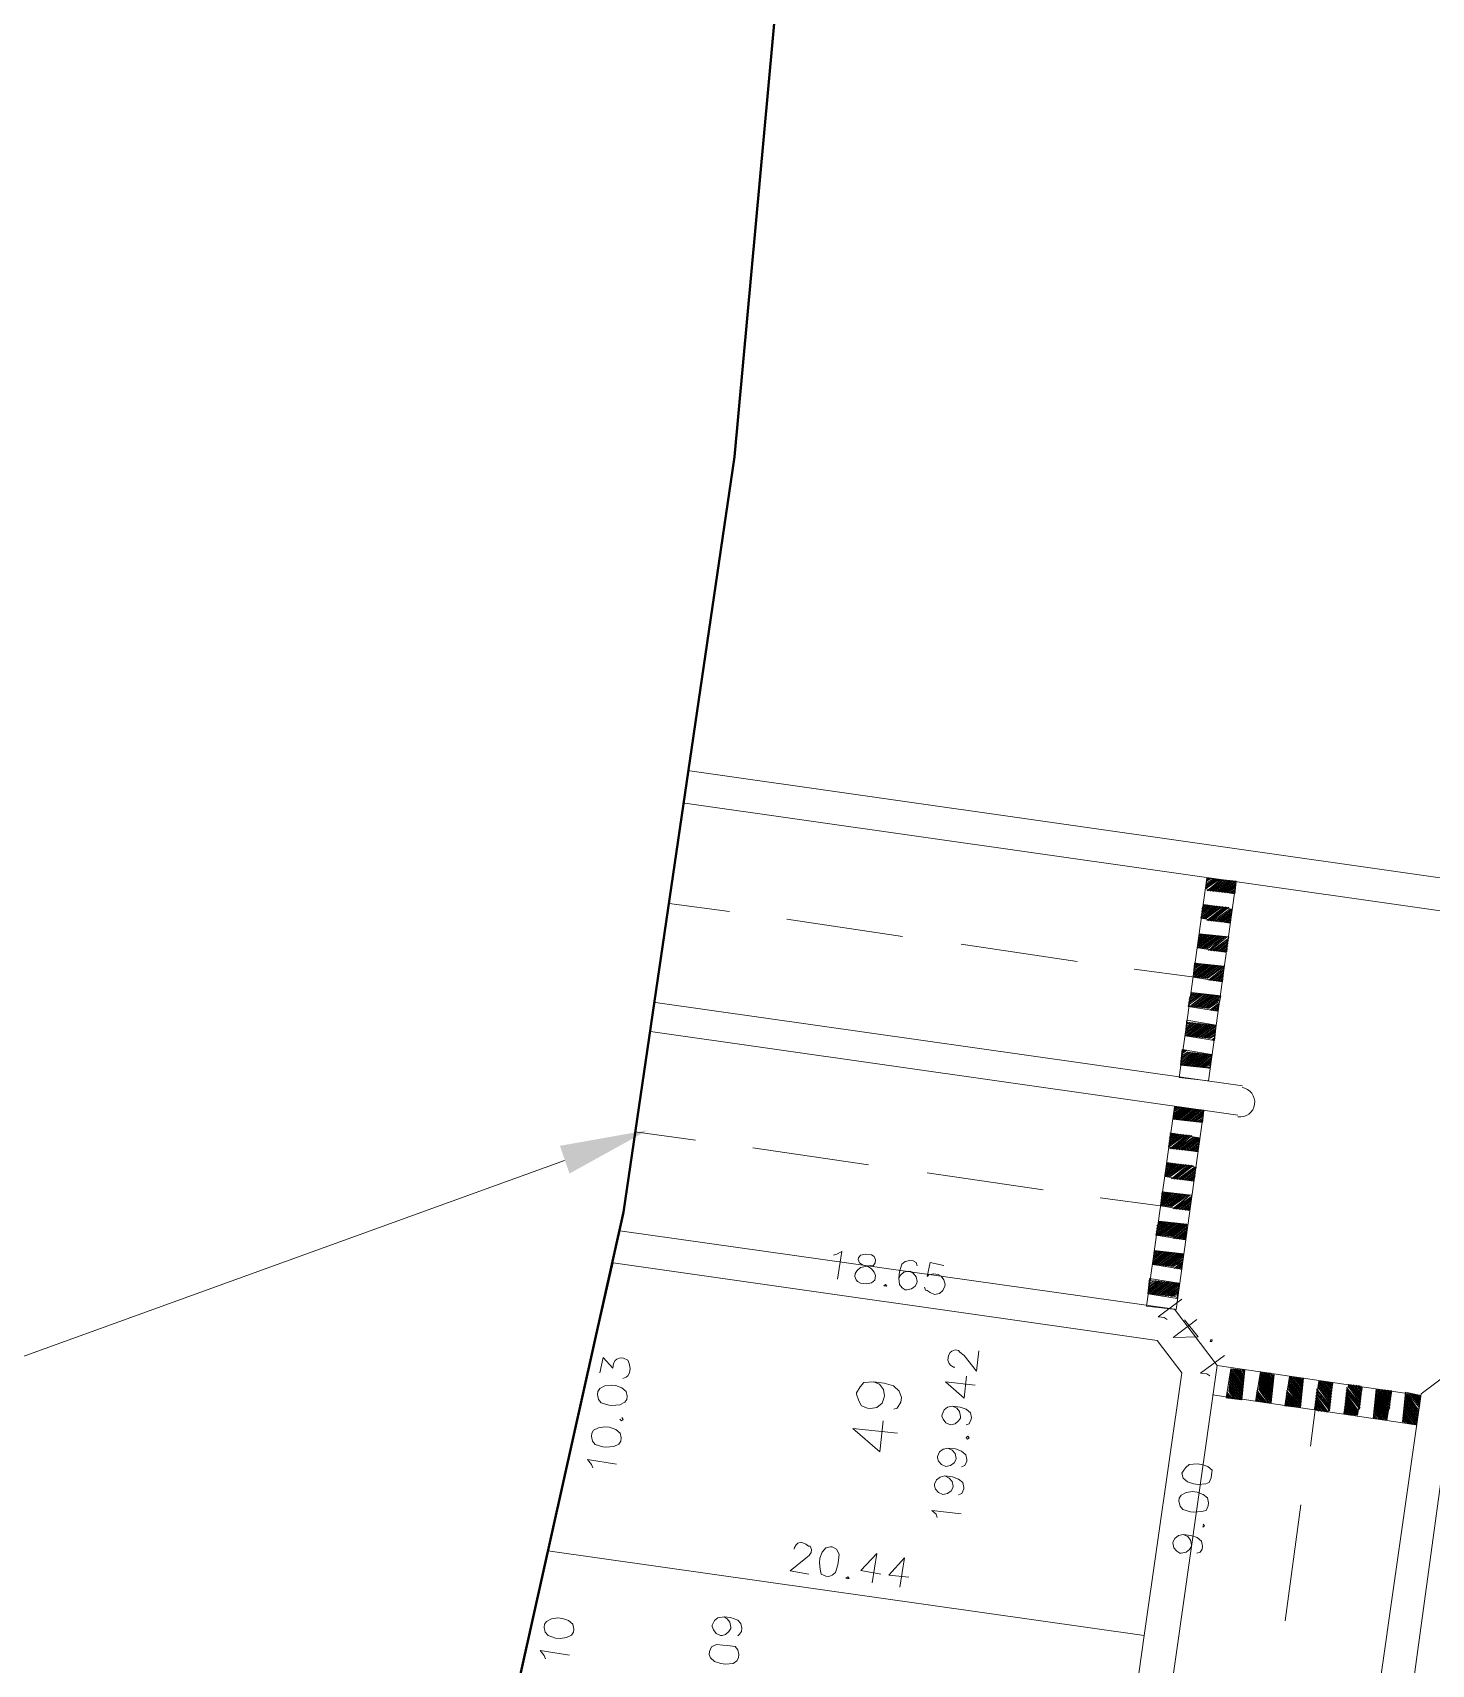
# Model space of a CAD drawing. Header units: metres. Extents: x -977055 to 805873, y -1033982 to 242021.
# Drawn here: x 2396.6 to 2444.3, y 956.9 to 1012.5 of the extents above; entities that cross this region are included whole.
import ezdxf

# ---------------------------------------------------------------- set-up
doc = ezdxf.new("R2010")
doc.units = ezdxf.units.M
for name, color, linetype in [('PDF_acera', 7, 'Continuous'), ('PDF_areas por lote', 7, 'Continuous'), ('PDF_COTAS', 7, 'Continuous'), ('PDF_linea de centro', 7, 'Continuous'), ('PDF_LOTES', 7, 'Continuous'), ('PDF_No. lotes', 7, 'Continuous'), ('PDF_PASO DE CEBRA', 7, 'Continuous'), ('PDF_Poligono Ceres', 7, 'Continuous'), ('PDF_texto', 7, 'Continuous')]:
    doc.layers.add(name, color=color, linetype=linetype)

# ---------------------------------------------------------------- blocks, each defined once
blk = doc.blocks.new('CALLE')
at = {"layer": 'PDF_acera', "lineweight": 9}
for points in [[(-252.9576, -89.201952), (-307.105344, -49.702464), (-306.046944, -17.865792), (-307.317024, -16.51104), (-314.76816, -16.257024), (-401.895648, -17.950464), (-475.348608, -28.280448), (-505.661184, -25.18992), (-527.252544, -16.595712), (-544.694976, -0.169344), (-560.697984, 15.706656), (-555.067296, 23.07312), (-538.30224, 6.435072), (-522.299232, -8.67888), (-503.417376, -16.172352), (-483.942816, -18.162144), (-475.517952, -19.008864), (-402.61536, -8.763552), (-314.725824, -7.070112), (-69.8544, -15.410304), (-68.457312, -14.097888), (-67.94928, 1.100736)], [(-63.038304, -15.24096), (-62.487936, 0.84672)], [(-61.683552, 0.804384), (-62.23392, -15.283296)], [(35.646912, -218.961792), (29.00016, -177.853536), (-1.608768, -95.552352), (-8.763552, -56.0952), (-56.814912, -55.206144), (-58.084992, -53.851392), (-56.222208, 0.592704)], [(-8.001504, -55.24848), (-56.433888, -54.359424), (-57.195936, -53.512704), (-55.333152, 0.550368)]]:
    blk.add_lwpolyline(points, dxfattribs=at)
blk.add_lwpolyline([(-128.108736, -20.32128), (-129.167136, -51.43824), (-127.897056, -52.792992), (-71.166816, -54.740448), (-69.812064, -53.470368), (-68.753664, -22.353408), (-70.023744, -20.998656), (-126.711648, -19.0512)], close=True, dxfattribs=at)
blk.add_arc((-62.678448, -15.262128), 0.402192, 178.0499567, 358.0499213, dxfattribs=at)
at = {"layer": 'PDF_areas por lote', "lineweight": 9}
for points in [[(-79.125984, -2.54016), (-79.210656, -2.582496), (-79.295328, -2.709504), (-79.337664, -2.878848), (-79.337664, -3.005856), (-79.295328, -3.217536), (-79.210656, -3.302208), (-79.125984, -3.344544), (-79.041312, -3.344544), (-78.914304, -3.302208), (-78.829632, -3.217536), (-78.829632, -3.005856), (-78.829632, -2.878848), (-78.829632, -2.709504), (-78.914304, -2.582496), (-79.041312, -2.54016)], [(-72.521568, -8.848224), (-72.563904, -8.89056), (-72.521568, -8.932896), (-72.479232, -8.89056)]]:
    blk.add_lwpolyline(points, close=True, dxfattribs=at)
for points in [[(-78.067584, -2.836512), (-78.10992, -2.921184), (-78.194592, -3.005856), (-78.3216, -3.048192), (-78.363936, -3.048192), (-78.448608, -3.005856), (-78.53328, -2.921184), (-78.575616, -2.836512), (-78.575616, -2.794176), (-78.53328, -2.667168), (-78.448608, -2.582496), (-78.363936, -2.54016), (-78.3216, -2.54016), (-78.194592, -2.582496), (-78.10992, -2.667168), (-78.067584, -2.836512), (-78.067584, -3.005856), (-78.10992, -3.217536), (-78.194592, -3.302208), (-78.3216, -3.344544), (-78.406272, -3.344544), (-78.490944, -3.302208), (-78.53328, -3.259872)], [(-74.765376, -8.297856), (-74.680704, -8.25552), (-74.596032, -8.128512), (-74.596032, -8.932896)], [(-73.622304, -8.382528), (-73.66464, -8.509536), (-73.749312, -8.594208), (-73.87632, -8.636544), (-73.918656, -8.636544), (-74.003328, -8.594208), (-74.088, -8.509536), (-74.130336, -8.382528), (-74.088, -8.25552), (-74.003328, -8.170848), (-73.918656, -8.128512), (-73.87632, -8.128512), (-73.749312, -8.170848), (-73.66464, -8.25552), (-73.622304, -8.382528), (-73.622304, -8.594208), (-73.66464, -8.763552), (-73.749312, -8.89056), (-73.87632, -8.932896), (-73.918656, -8.932896), (-74.045664, -8.89056), (-74.088, -8.805888)], [(-72.860256, -8.382528), (-72.902592, -8.509536), (-72.987264, -8.594208), (-73.114272, -8.636544), (-73.156608, -8.636544), (-73.24128, -8.594208), (-73.325952, -8.509536), (-73.368288, -8.382528), (-73.325952, -8.25552), (-73.24128, -8.170848), (-73.156608, -8.128512), (-73.114272, -8.128512), (-72.987264, -8.170848), (-72.902592, -8.25552), (-72.860256, -8.382528), (-72.860256, -8.594208), (-72.902592, -8.763552), (-72.987264, -8.89056), (-73.114272, -8.932896), (-73.156608, -8.932896), (-73.283616, -8.89056), (-73.325952, -8.805888)], [(-71.717184, -8.382528), (-71.75952, -8.509536), (-71.844192, -8.594208), (-71.9712, -8.636544), (-72.013536, -8.636544), (-72.098208, -8.594208), (-72.18288, -8.509536), (-72.225216, -8.382528), (-72.18288, -8.25552), (-72.098208, -8.170848), (-72.013536, -8.128512), (-71.9712, -8.128512), (-71.844192, -8.170848), (-71.75952, -8.25552), (-71.717184, -8.382528), (-71.717184, -8.594208), (-71.75952, -8.763552), (-71.844192, -8.89056), (-71.9712, -8.932896), (-72.013536, -8.932896), (-72.140544, -8.89056), (-72.18288, -8.805888)], [(-71.082144, -8.932896), (-71.082144, -8.128512), (-71.463168, -8.67888), (-70.870464, -8.67888)], [(-70.658784, -8.340192), (-70.658784, -8.297856), (-70.616448, -8.213184), (-70.574112, -8.170848), (-70.48944, -8.128512), (-70.362432, -8.128512), (-70.27776, -8.170848), (-70.235424, -8.213184), (-70.193088, -8.297856), (-70.193088, -8.382528), (-70.235424, -8.424864), (-70.320096, -8.551872), (-70.70112, -8.932896), (-70.150752, -8.932896)]]:
    blk.add_lwpolyline(points, dxfattribs=at)
at = {"layer": 'PDF_COTAS', "lineweight": 9}
for points in [[(-79.718688, 1.862784), (-79.634016, 1.90512), (-79.507008, 2.032128), (-79.549344, 1.227744)], [(-74.426688, 1.143072), (-74.342016, 1.185408), (-74.215008, 1.312416), (-74.257344, 0.508032)], [(-71.844192, 1.227744), (-71.420832, 1.185408), (-71.674848, 0.889056), (-71.54784, 0.889056), (-71.463168, 0.84672), (-71.420832, 0.804384), (-71.378496, 0.719712), (-71.378496, 0.63504), (-71.420832, 0.508032), (-71.505504, 0.465696), (-71.632512, 0.42336), (-71.75952, 0.42336), (-71.844192, 0.465696), (-71.886528, 0.508032), (-71.928864, 0.592704)], [(-73.0296, 0.550368), (-73.071936, 0.508032), (-73.0296, 0.465696), (-72.987264, 0.508032)], [(-67.991616, -4.741632), (-67.94928, -4.826304), (-67.864608, -4.953312), (-68.626656, -4.910976)], [(-68.033952, -7.027776), (-67.94928, -6.98544), (-67.906944, -6.900768), (-67.906944, -6.816096), (-67.94928, -6.689088), (-68.033952, -6.604416), (-68.245632, -6.56208), (-68.414976, -6.56208), (-68.58432, -6.604416), (-68.668992, -6.689088), (-68.711328, -6.77376), (-68.711328, -6.816096), (-68.668992, -6.943104), (-68.58432, -7.027776), (-68.499648, -7.070112), (-68.457312, -7.070112), (-68.330304, -7.027776), (-68.245632, -6.943104), (-68.203296, -6.858432), (-68.203296, -6.816096), (-68.245632, -6.689088), (-68.330304, -6.604416), (-68.414976, -6.56208)], [(-67.94928, -7.747488), (-67.906944, -7.366464), (-68.287968, -7.324128), (-68.245632, -7.366464), (-68.203296, -7.493472), (-68.203296, -7.62048), (-68.245632, -7.705152), (-68.330304, -7.789824), (-68.457312, -7.83216), (-68.499648, -7.83216), (-68.626656, -7.789824), (-68.711328, -7.705152), (-68.753664, -7.578144), (-68.711328, -7.451136), (-68.668992, -7.366464), (-68.668992, -7.324128), (-68.58432, -7.281792)], [(-68.753664, -13.928544), (-68.711328, -13.843872), (-68.711328, -13.674528), (-68.16096, -14.267232)], [(-68.668992, -14.732928), (-69.21936, -14.140224), (-69.134688, -14.8176), (-68.711328, -14.39424)], [(-74.51136, -14.986944), (-74.553696, -15.113952), (-74.638368, -15.198624), (-74.765376, -15.24096), (-74.807712, -15.24096), (-74.892384, -15.198624), (-74.977056, -15.113952), (-75.019392, -14.986944), (-75.019392, -14.944608), (-74.977056, -14.859936), (-74.892384, -14.775264), (-74.765376, -14.732928), (-74.72304, -14.732928), (-74.638368, -14.775264), (-74.553696, -14.859936), (-74.51136, -14.986944), (-74.51136, -15.198624), (-74.553696, -15.367968), (-74.638368, -15.494976), (-74.765376, -15.537312), (-74.850048, -15.537312), (-74.93472, -15.494976), (-74.977056, -15.410304)], [(-70.150752, -15.24096), (-70.108416, -15.156288), (-70.108416, -14.986944), (-69.558048, -15.579648)], [(-74.215008, -15.494976), (-74.257344, -15.494976), (-74.215008, -15.537312), (-74.172672, -15.494976)]]:
    blk.add_lwpolyline(points, dxfattribs=at)
for points in [[(-78.871968, 1.989792), (-78.998976, 1.947456), (-79.083648, 1.862784), (-79.125984, 1.651104), (-79.125984, 1.524096), (-79.083648, 1.354752), (-78.998976, 1.227744), (-78.914304, 1.185408), (-78.829632, 1.185408), (-78.702624, 1.227744), (-78.617952, 1.354752), (-78.575616, 1.524096), (-78.575616, 1.651104), (-78.617952, 1.820448), (-78.702624, 1.947456), (-78.787296, 1.989792)], [(-73.579968, 1.27008), (-73.706976, 1.227744), (-73.791648, 1.143072), (-73.833984, 0.931392), (-73.833984, 0.84672), (-73.791648, 0.63504), (-73.706976, 0.508032), (-73.622304, 0.465696), (-73.537632, 0.465696), (-73.410624, 0.508032), (-73.325952, 0.63504), (-73.283616, 0.804384), (-73.283616, 0.931392), (-73.325952, 1.100736), (-73.410624, 1.227744), (-73.495296, 1.27008)], [(-72.436896, 1.227744), (-72.563904, 1.185408), (-72.648576, 1.100736), (-72.690912, 0.889056), (-72.690912, 0.804384), (-72.648576, 0.592704), (-72.563904, 0.465696), (-72.479232, 0.42336), (-72.39456, 0.42336), (-72.267552, 0.465696), (-72.18288, 0.592704), (-72.140544, 0.762048), (-72.140544, 0.889056), (-72.18288, 1.0584), (-72.267552, 1.185408), (-72.352224, 1.227744)], [(-76.670496, -4.995648), (-76.62816, -4.487616), (-76.247136, -4.86864), (-76.162464, -4.953312), (-76.077792, -4.995648), (-75.99312, -4.995648), (-75.908448, -4.953312), (-75.908448, -4.910976), (-75.866112, -4.826304), (-75.823776, -4.699296), (-75.866112, -4.614624), (-75.908448, -4.572288), (-75.99312, -4.529952), (-76.035456, -4.529952), (-75.99312, -4.529952), (-75.908448, -4.572288), (-75.866112, -4.614624), (-75.823776, -4.699296), (-75.866112, -4.826304), (-75.908448, -4.910976), (-75.908448, -4.953312), (-75.99312, -4.995648), (-76.077792, -4.995648), (-76.162464, -4.953312), (-76.247136, -4.86864), (-76.62816, -4.487616)], [(-75.866112, -5.50368), (-75.908448, -5.376672), (-76.035456, -5.292), (-76.2048, -5.249664), (-76.331808, -5.249664), (-76.501152, -5.292), (-76.62816, -5.334336), (-76.670496, -5.461344), (-76.670496, -5.546016), (-76.62816, -5.630688), (-76.543488, -5.71536), (-76.331808, -5.757696), (-76.2048, -5.757696), (-76.035456, -5.757696), (-75.908448, -5.673024), (-75.866112, -5.546016)], [(-75.866112, -5.50368), (-75.908448, -5.376672), (-76.035456, -5.292), (-76.2048, -5.249664), (-76.331808, -5.249664), (-76.501152, -5.292), (-76.62816, -5.334336), (-76.670496, -5.461344), (-76.670496, -5.546016), (-76.62816, -5.630688), (-76.543488, -5.71536), (-76.331808, -5.757696), (-76.2048, -5.757696), (-76.035456, -5.757696), (-75.908448, -5.673024), (-75.866112, -5.546016)], [(-67.864608, -5.588352), (-67.906944, -5.461344), (-67.991616, -5.419008), (-68.033952, -5.419008), (-68.118624, -5.461344), (-68.16096, -5.546016), (-68.203296, -5.71536), (-68.245632, -5.800032), (-68.330304, -5.884704), (-68.414976, -5.92704), (-68.541984, -5.92704), (-68.58432, -5.884704), (-68.626656, -5.842368), (-68.668992, -5.71536), (-68.668992, -5.546016), (-68.626656, -5.461344), (-68.58432, -5.419008), (-68.499648, -5.376672), (-68.414976, -5.376672), (-68.330304, -5.419008), (-68.245632, -5.50368), (-68.203296, -5.630688), (-68.16096, -5.757696), (-68.16096, -5.842368), (-68.076288, -5.884704), (-67.991616, -5.884704), (-67.906944, -5.842368), (-67.864608, -5.757696)], [(-76.62816, -6.054048), (-76.670496, -6.011712), (-76.670496, -6.054048), (-76.670496, -6.096384)], [(-76.62816, -6.054048), (-76.670496, -6.011712), (-76.670496, -6.054048), (-76.670496, -6.096384)], [(-68.626656, -6.223392), (-68.668992, -6.181056), (-68.668992, -6.223392), (-68.668992, -6.265728)], [(-76.458816, -6.943104), (-76.41648, -6.392736), (-75.908448, -6.77376), (-76.712832, -6.731424), (-75.908448, -6.77376), (-76.41648, -6.392736)], [(-76.458816, -7.705152), (-76.458816, -7.154784), (-75.950784, -7.535808), (-76.755168, -7.493472), (-75.950784, -7.535808), (-76.458816, -7.154784)], [(-73.622304, -14.775264), (-73.749312, -14.8176), (-73.833984, -14.902272), (-73.87632, -15.113952), (-73.87632, -15.198624), (-73.833984, -15.410304), (-73.791648, -15.537312), (-73.66464, -15.579648), (-73.579968, -15.579648), (-73.45296, -15.537312), (-73.368288, -15.410304), (-73.325952, -15.24096), (-73.325952, -15.113952), (-73.368288, -14.944608), (-73.45296, -14.8176), (-73.537632, -14.775264)], [(-72.860256, -14.775264), (-72.987264, -14.8176), (-73.071936, -14.944608), (-73.114272, -15.113952), (-73.114272, -15.24096), (-73.071936, -15.45264), (-73.0296, -15.537312), (-72.902592, -15.579648), (-72.81792, -15.579648), (-72.690912, -15.579648), (-72.60624, -15.45264), (-72.563904, -15.283296), (-72.563904, -15.156288), (-72.60624, -14.944608), (-72.690912, -14.859936), (-72.775584, -14.8176)], [(-69.21936, -15.156288), (-69.21936, -15.198624), (-69.177024, -15.198624), (-69.177024, -15.156288)]]:
    blk.add_lwpolyline(points, close=True, dxfattribs=at)
at = {"layer": 'PDF_linea de centro', "lineweight": 9}
for points in [[(-65.239776, 0.973728), (-65.282112, -0.677376)], [(-58.974048, 0.719712), (-59.016384, -0.931392)], [(-65.324448, -2.243808), (-65.451456, -5.419008)], [(-59.05872, -2.497824), (-59.185728, -5.673024)], [(-65.493792, -7.027776), (-65.6208, -10.202976)], [(-59.228064, -7.281792), (-59.355072, -10.456992)], [(-65.663136, -11.769408), (-65.705472, -13.420512)], [(-59.397408, -12.023424), (-59.439744, -13.674528)], [(-73.368288, -18.077472), (-76.543488, -17.9928)], [(-69.981408, -18.20448), (-71.75952, -18.162144)]]:
    blk.add_lwpolyline(points, dxfattribs=at)
at = {"layer": 'PDF_LOTES', "lineweight": 20}
for points in [[(-76.797504, 2.1168), (-82.470528, 2.75184), (-84.799008, 2.836512), (-85.349376, -13.97088), (-77.347872, -14.224896)], [(-68.838336, 1.185408), (-76.797504, 2.1168), (-77.347872, -14.224896), (-70.150752, -14.478912), (-69.346368, -13.716864)], [(-78.152256, -37.594368), (-70.150752, -37.89072), (-69.64272, -22.692096), (-70.404768, -21.845376), (-77.601888, -21.633696)]]:
    blk.add_lwpolyline(points, close=True, dxfattribs=at)
at = {"layer": 'PDF_No. lotes', "lineweight": 20}
for points in [[(-72.60624, -6.98544), (-72.60624, -5.757696), (-73.156608, -6.56208), (-72.309888, -6.56208)], [(-71.293824, -6.181056), (-71.33616, -6.3504), (-71.463168, -6.477408), (-71.632512, -6.519744), (-71.674848, -6.519744), (-71.844192, -6.477408), (-71.9712, -6.3504), (-72.013536, -6.181056), (-72.013536, -6.096384), (-71.9712, -5.92704), (-71.844192, -5.842368), (-71.674848, -5.757696), (-71.632512, -5.757696), (-71.463168, -5.842368), (-71.33616, -5.92704), (-71.293824, -6.181056), (-71.293824, -6.477408), (-71.33616, -6.731424), (-71.463168, -6.900768), (-71.632512, -6.98544), (-71.75952, -6.98544), (-71.928864, -6.900768), (-71.9712, -6.816096)]]:
    blk.add_lwpolyline(points, dxfattribs=at)
at = {"layer": 'PDF_PASO DE CEBRA', "lineweight": 9}
for points in [[(-68.457312, -13.33584), (-62.995968, -13.505184), (-62.995968, -14.309568), (-68.457312, -14.140224), (-68.457312, -13.33584), (-68.457312, -14.140224)], [(-68.118624, -13.33584), (-67.7376, -13.7592)], [(-68.118624, -13.378176), (-67.7376, -13.801536)], [(-68.118624, -13.462848), (-67.7376, -13.843872), (-68.118624, -13.420512)], [(-67.7376, -13.928544), (-68.118624, -13.505184), (-67.7376, -13.886208)], [(-68.118624, -13.54752), (-67.7376, -13.97088)], [(-68.118624, -13.589856), (-67.7376, -14.013216)], [(-68.118624, -13.632192), (-67.7376, -14.055552)], [(-68.118624, -13.716864), (-67.7376, -14.097888), (-68.118624, -13.674528)], [(-68.076288, -13.33584), (-67.7376, -13.716864)], [(-67.7376, -13.674528), (-68.033952, -13.33584), (-67.7376, -13.632192), (-67.991616, -13.33584)], [(-67.94928, -13.33584), (-67.7376, -13.589856)], [(-67.906944, -13.33584), (-67.7376, -13.54752)], [(-67.864608, -13.33584), (-67.7376, -13.505184)], [(-67.822272, -13.33584), (-67.7376, -13.462848)], [(-67.7376, -13.420512), (-67.779936, -13.33584), (-67.695264, -13.378176), (-67.7376, -13.33584)], [(-67.31424, -13.420512), (-66.933216, -13.801536), (-67.31424, -13.378176)], [(-66.933216, -13.886208), (-67.31424, -13.462848), (-66.933216, -13.843872)], [(-67.31424, -13.505184), (-66.933216, -13.928544)], [(-67.31424, -13.54752), (-66.933216, -13.97088)], [(-67.31424, -13.589856), (-66.933216, -14.013216)], [(-66.933216, -14.097888), (-67.31424, -13.674528), (-66.933216, -14.055552), (-67.31424, -13.632192)], [(-67.31424, -13.716864), (-66.933216, -14.140224)], [(-66.933216, -13.7592), (-67.271904, -13.378176), (-66.933216, -13.716864)], [(-67.229568, -13.378176), (-66.933216, -13.674528)], [(-67.187232, -13.378176), (-66.933216, -13.632192)], [(-67.144896, -13.378176), (-66.933216, -13.589856), (-67.10256, -13.378176)], [(-67.060224, -13.378176), (-66.933216, -13.54752)], [(-66.933216, -13.505184), (-67.017888, -13.378176), (-66.933216, -13.462848)], [(-66.975552, -13.378176), (-66.933216, -13.420512)], [(-66.933216, -13.378176), (-66.933216, -13.378176)], [(-66.509856, -13.378176), (-66.128832, -13.801536)], [(-66.509856, -13.420512), (-66.128832, -13.843872)], [(-66.509856, -13.462848), (-66.128832, -13.886208)], [(-66.509856, -13.505184), (-66.128832, -13.928544)], [(-66.509856, -13.589856), (-66.128832, -13.97088), (-66.509856, -13.54752)], [(-66.128832, -14.055552), (-66.509856, -13.632192), (-66.128832, -14.013216)], [(-66.509856, -13.674528), (-66.128832, -14.097888)], [(-66.509856, -13.716864), (-66.128832, -14.140224)], [(-66.46752, -13.378176), (-66.128832, -13.7592), (-66.46752, -13.378176)], [(-66.425184, -13.378176), (-66.128832, -13.716864)], [(-66.382848, -13.378176), (-66.128832, -13.674528)], [(-66.340512, -13.378176), (-66.128832, -13.632192)], [(-66.298176, -13.378176), (-66.128832, -13.589856)], [(-66.128832, -13.54752), (-66.25584, -13.378176), (-66.128832, -13.505184), (-66.213504, -13.420512)], [(-66.171168, -13.420512), (-66.128832, -13.462848)], [(-66.128832, -13.420512), (-66.128832, -13.420512)], [(-65.324448, -13.843872), (-65.705472, -13.420512), (-65.324448, -13.801536)], [(-65.705472, -13.462848), (-65.324448, -13.886208)], [(-65.705472, -13.54752), (-65.324448, -13.928544), (-65.705472, -13.505184)], [(-65.324448, -14.013216), (-65.705472, -13.589856), (-65.324448, -13.97088)], [(-65.705472, -13.632192), (-65.324448, -14.055552)], [(-65.705472, -13.674528), (-65.324448, -14.097888)], [(-65.705472, -13.716864), (-65.324448, -14.140224)], [(-65.663136, -13.420512), (-65.324448, -13.7592)], [(-65.6208, -13.420512), (-65.324448, -13.716864)], [(-65.578464, -13.420512), (-65.324448, -13.674528), (-65.536128, -13.420512)], [(-65.324448, -13.632192), (-65.493792, -13.420512), (-65.324448, -13.589856)], [(-65.451456, -13.420512), (-65.324448, -13.54752)], [(-65.40912, -13.420512), (-65.324448, -13.505184)], [(-65.366784, -13.420512), (-65.324448, -13.462848), (-65.324448, -13.420512)], [(-64.943424, -13.632192), (-64.520064, -14.055552)], [(-64.943424, -13.716864), (-64.520064, -14.097888), (-64.943424, -13.674528)], [(-64.520064, -13.928544), (-64.901088, -13.505184), (-64.520064, -13.886208), (-64.901088, -13.462848), (-64.520064, -13.843872)], [(-64.901088, -13.54752), (-64.520064, -13.97088)], [(-64.901088, -13.589856), (-64.520064, -14.013216)], [(-64.858752, -13.462848), (-64.520064, -13.801536)], [(-64.816416, -13.462848), (-64.520064, -13.7592)], [(-64.77408, -13.462848), (-64.520064, -13.716864)], [(-64.731744, -13.462848), (-64.520064, -13.674528)], [(-64.689408, -13.462848), (-64.520064, -13.632192), (-64.689408, -13.462848)], [(-64.647072, -13.462848), (-64.520064, -13.589856)], [(-64.604736, -13.462848), (-64.520064, -13.54752)], [(-64.5624, -13.462848), (-64.520064, -13.505184)], [(-64.520064, -13.462848), (-64.520064, -13.462848)], [(-64.13904, -13.505184), (-63.71568, -13.928544)], [(-64.13904, -13.54752), (-63.71568, -13.97088)], [(-64.13904, -13.589856), (-63.71568, -14.013216)], [(-63.758016, -14.097888), (-64.13904, -13.674528), (-63.71568, -14.055552), (-64.13904, -13.632192)], [(-64.13904, -13.716864), (-63.758016, -14.140224)], [(-63.71568, -13.886208), (-64.096704, -13.462848), (-63.71568, -13.843872)], [(-64.054368, -13.462848), (-63.71568, -13.801536), (-64.012032, -13.462848)], [(-63.969696, -13.462848), (-63.71568, -13.7592)], [(-63.71568, -13.716864), (-63.92736, -13.462848), (-63.71568, -13.674528)], [(-63.885024, -13.462848), (-63.71568, -13.632192)], [(-63.842688, -13.462848), (-63.71568, -13.589856), (-63.800352, -13.462848)], [(-63.758016, -13.462848), (-63.71568, -13.54752)], [(-63.71568, -13.462848), (-63.71568, -13.505184)], [(-63.334656, -13.505184), (-62.995968, -13.843872)], [(-63.334656, -13.54752), (-62.995968, -13.886208)], [(-63.334656, -13.632192), (-62.995968, -13.97088), (-63.334656, -13.589856), (-62.995968, -13.928544)], [(-63.334656, -13.674528), (-62.995968, -14.013216)], [(-63.334656, -13.716864), (-62.995968, -14.055552)], [(-63.29232, -13.505184), (-62.995968, -13.801536)], [(-63.249984, -13.505184), (-62.995968, -13.7592), (-63.207648, -13.505184)], [(-63.165312, -13.505184), (-62.995968, -13.716864)], [(-62.995968, -13.674528), (-63.122976, -13.505184), (-62.995968, -13.632192)], [(-63.08064, -13.505184), (-62.995968, -13.589856)], [(-63.038304, -13.505184), (-62.995968, -13.54752)], [(-62.995968, -13.505184), (-62.995968, -13.505184)], [(-62.191584, -13.54752), (-56.73024, -13.716864), (-56.73024, -14.521248), (-62.191584, -14.351904), (-62.191584, -13.54752), (-62.191584, -14.351904)], [(-61.852896, -13.54752), (-61.471872, -13.97088)], [(-61.852896, -13.589856), (-61.471872, -14.013216)], [(-61.852896, -13.632192), (-61.471872, -14.055552)], [(-61.471872, -14.140224), (-61.852896, -13.716864), (-61.471872, -14.097888), (-61.852896, -13.674528)], [(-61.81056, -13.54752), (-61.471872, -13.928544)], [(-61.768224, -13.54752), (-61.471872, -13.886208)], [(-61.725888, -13.54752), (-61.471872, -13.843872), (-61.725888, -13.54752)], [(-61.683552, -13.54752), (-61.471872, -13.801536)], [(-61.641216, -13.54752), (-61.471872, -13.7592)], [(-61.59888, -13.54752), (-61.471872, -13.716864)], [(-61.556544, -13.54752), (-61.429536, -13.674528)], [(-61.514208, -13.54752), (-61.429536, -13.632192), (-61.514208, -13.54752)], [(-61.471872, -13.54752), (-61.429536, -13.589856)], [(-61.048512, -13.632192), (-60.667488, -14.013216), (-61.048512, -13.589856)], [(-60.667488, -14.097888), (-61.048512, -13.674528), (-60.667488, -14.055552)], [(-61.048512, -13.716864), (-60.667488, -14.140224)], [(-61.006176, -13.589856), (-60.667488, -13.97088)], [(-60.667488, -13.928544), (-60.96384, -13.589856), (-60.667488, -13.886208)], [(-60.921504, -13.589856), (-60.667488, -13.843872)], [(-60.879168, -13.589856), (-60.667488, -13.801536), (-60.836832, -13.589856)], [(-60.794496, -13.589856), (-60.667488, -13.7592)], [(-60.667488, -13.716864), (-60.75216, -13.589856), (-60.667488, -13.674528)], [(-60.709824, -13.589856), (-60.667488, -13.632192)], [(-60.667488, -13.589856), (-60.625152, -13.589856)], [(-59.863104, -14.055552), (-60.244128, -13.632192), (-59.863104, -14.013216)], [(-60.244128, -13.674528), (-59.863104, -14.097888)], [(-60.244128, -13.716864), (-59.863104, -14.140224)], [(-60.201792, -13.589856), (-59.863104, -13.97088), (-60.201792, -13.589856)], [(-60.159456, -13.589856), (-59.863104, -13.928544)], [(-60.11712, -13.589856), (-59.863104, -13.886208)], [(-60.074784, -13.589856), (-59.863104, -13.843872)], [(-60.032448, -13.589856), (-59.863104, -13.801536)], [(-59.990112, -13.589856), (-59.863104, -13.7592)], [(-59.947776, -13.632192), (-59.863104, -13.716864), (-59.947776, -13.632192)], [(-59.90544, -13.632192), (-59.863104, -13.674528)], [(-59.863104, -13.632192), (-59.863104, -13.632192)], [(-59.05872, -14.055552), (-59.439744, -13.632192), (-59.05872, -14.013216)], [(-59.439744, -13.674528), (-59.05872, -14.097888)], [(-59.439744, -13.7592), (-59.05872, -14.140224), (-59.439744, -13.716864)], [(-59.397408, -13.632192), (-59.05872, -13.97088)], [(-59.355072, -13.632192), (-59.05872, -13.928544), (-59.312736, -13.632192)], [(-59.2704, -13.632192), (-59.05872, -13.886208)], [(-59.228064, -13.632192), (-59.05872, -13.843872)], [(-59.05872, -13.801536), (-59.185728, -13.632192), (-59.05872, -13.7592)], [(-59.143392, -13.632192), (-59.05872, -13.716864)], [(-59.101056, -13.632192), (-59.05872, -13.674528), (-59.05872, -13.632192)], [(-58.254336, -14.140224), (-58.63536, -13.716864), (-58.254336, -14.097888), (-58.63536, -13.674528), (-58.254336, -14.055552)], [(-58.593024, -13.674528), (-58.254336, -14.013216)], [(-58.550688, -13.674528), (-58.254336, -13.97088)], [(-58.508352, -13.674528), (-58.254336, -13.928544)], [(-58.466016, -13.674528), (-58.254336, -13.886208)], [(-58.42368, -13.674528), (-58.254336, -13.843872), (-58.42368, -13.674528)], [(-58.381344, -13.674528), (-58.254336, -13.801536)], [(-58.339008, -13.674528), (-58.254336, -13.7592)], [(-58.296672, -13.674528), (-58.254336, -13.716864)], [(-58.254336, -13.674528), (-58.254336, -13.674528)], [(-57.449952, -14.097888), (-57.830976, -13.674528), (-57.449952, -14.055552), (-57.78864, -13.674528)], [(-57.830976, -13.716864), (-57.449952, -14.140224)], [(-57.746304, -13.674528), (-57.449952, -14.013216)], [(-57.703968, -13.674528), (-57.449952, -13.97088)], [(-57.449952, -13.928544), (-57.661632, -13.674528), (-57.449952, -13.886208)], [(-57.619296, -13.674528), (-57.449952, -13.843872)], [(-57.57696, -13.674528), (-57.449952, -13.801536), (-57.534624, -13.674528)], [(-57.492288, -13.716864), (-57.449952, -13.7592)], [(-57.449952, -13.716864), (-57.449952, -13.716864)], [(-56.73024, -14.055552), (-57.026592, -13.716864), (-56.73024, -14.013216)], [(-56.984256, -13.716864), (-56.73024, -13.97088), (-56.94192, -13.716864)], [(-56.899584, -13.716864), (-56.73024, -13.928544)], [(-56.857248, -13.716864), (-56.73024, -13.886208)], [(-56.73024, -13.843872), (-56.814912, -13.716864), (-56.73024, -13.801536)], [(-56.772576, -13.716864), (-56.73024, -13.7592)], [(-56.73024, -13.716864), (-56.73024, -13.716864)], [(-68.16096, -14.097888), (-68.118624, -14.140224)], [(-68.16096, -14.140224), (-68.16096, -14.140224)], [(-67.779936, -14.140224), (-68.118624, -13.7592), (-67.7376, -14.140224)], [(-68.118624, -13.801536), (-67.822272, -14.140224)], [(-68.118624, -13.843872), (-67.864608, -14.140224)], [(-68.118624, -13.928544), (-67.906944, -14.140224), (-68.118624, -13.886208)], [(-67.991616, -14.140224), (-68.118624, -13.97088), (-67.94928, -14.140224)], [(-68.118624, -14.013216), (-68.033952, -14.140224)], [(-68.118624, -14.055552), (-68.076288, -14.140224)], [(-67.356576, -13.97088), (-67.144896, -14.18256), (-67.31424, -13.928544), (-67.10256, -14.18256)], [(-67.356576, -14.013216), (-67.187232, -14.18256)], [(-67.356576, -14.055552), (-67.229568, -14.18256)], [(-67.356576, -14.097888), (-67.271904, -14.18256)], [(-67.356576, -14.18256), (-67.356576, -14.140224), (-67.31424, -14.18256)], [(-67.31424, -13.7592), (-66.933216, -14.18256)], [(-67.31424, -13.801536), (-66.975552, -14.18256)], [(-67.31424, -13.843872), (-67.017888, -14.18256)], [(-67.31424, -13.886208), (-67.060224, -14.18256)], [(-66.552192, -13.843872), (-66.213504, -14.18256)], [(-66.552192, -13.886208), (-66.25584, -14.18256)], [(-66.552192, -13.928544), (-66.298176, -14.18256)], [(-66.552192, -13.97088), (-66.340512, -14.18256)], [(-66.552192, -14.055552), (-66.382848, -14.18256), (-66.552192, -14.013216)], [(-66.46752, -14.18256), (-66.552192, -14.097888), (-66.425184, -14.18256)], [(-66.552192, -14.140224), (-66.509856, -14.18256)], [(-66.509856, -13.801536), (-66.128832, -14.18256), (-66.509856, -13.7592)], [(-66.509856, -13.843872), (-66.171168, -14.18256)], [(-65.747808, -13.843872), (-65.366784, -14.224896), (-65.747808, -13.801536), (-65.324448, -14.18256), (-65.747808, -13.7592)], [(-65.747808, -13.886208), (-65.40912, -14.224896)], [(-65.747808, -13.928544), (-65.451456, -14.224896)], [(-65.747808, -13.97088), (-65.493792, -14.224896)], [(-65.747808, -14.013216), (-65.536128, -14.224896)], [(-65.747808, -14.055552), (-65.578464, -14.224896), (-65.747808, -14.055552)], [(-65.747808, -14.097888), (-65.6208, -14.224896)], [(-65.747808, -14.140224), (-65.663136, -14.224896)], [(-64.520064, -14.18256), (-64.943424, -13.7592), (-64.520064, -14.140224)], [(-64.943424, -13.801536), (-64.5624, -14.224896)], [(-64.943424, -13.886208), (-64.5624, -14.267232), (-64.943424, -13.843872)], [(-64.943424, -13.928544), (-64.604736, -14.267232)], [(-64.689408, -14.267232), (-64.943424, -13.97088), (-64.647072, -14.267232)], [(-64.943424, -14.013216), (-64.731744, -14.267232)], [(-64.943424, -14.055552), (-64.77408, -14.267232)], [(-64.943424, -14.140224), (-64.816416, -14.267232), (-64.943424, -14.097888)], [(-64.13904, -13.7592), (-63.758016, -14.18256)], [(-64.13904, -13.801536), (-63.758016, -14.224896)], [(-64.13904, -13.886208), (-63.758016, -14.267232), (-64.13904, -13.843872)], [(-64.13904, -13.928544), (-63.800352, -14.267232), (-64.13904, -13.928544)], [(-64.13904, -13.97088), (-63.842688, -14.267232)], [(-64.13904, -14.013216), (-63.885024, -14.267232)], [(-64.13904, -14.055552), (-63.92736, -14.267232)], [(-64.13904, -14.097888), (-63.969696, -14.267232)], [(-64.13904, -14.140224), (-64.012032, -14.267232)], [(-63.334656, -13.7592), (-62.995968, -14.097888)], [(-62.995968, -14.18256), (-63.334656, -13.801536), (-62.995968, -14.140224)], [(-63.334656, -13.886208), (-62.995968, -14.224896), (-63.334656, -13.843872)], [(-63.334656, -13.928544), (-62.995968, -14.267232)], [(-63.334656, -13.97088), (-62.995968, -14.309568)], [(-63.334656, -14.013216), (-63.038304, -14.309568)], [(-63.122976, -14.309568), (-63.334656, -14.055552), (-63.08064, -14.309568)], [(-63.334656, -14.097888), (-63.165312, -14.309568)], [(-63.334656, -14.18256), (-63.207648, -14.309568), (-63.334656, -14.140224)], [(-61.852896, -13.7592), (-61.471872, -14.18256)], [(-61.852896, -13.801536), (-61.471872, -14.224896)], [(-61.852896, -13.843872), (-61.471872, -14.267232)], [(-61.852896, -13.928544), (-61.471872, -14.309568), (-61.852896, -13.886208)], [(-61.514208, -14.351904), (-61.852896, -13.97088), (-61.471872, -14.351904)], [(-61.852896, -14.013216), (-61.556544, -14.351904)], [(-61.852896, -14.055552), (-61.59888, -14.351904)], [(-61.852896, -14.140224), (-61.641216, -14.351904), (-61.852896, -14.097888)], [(-61.048512, -13.7592), (-60.667488, -14.18256)], [(-61.048512, -13.801536), (-60.667488, -14.224896)], [(-61.048512, -13.886208), (-60.667488, -14.267232), (-61.048512, -13.843872)], [(-60.667488, -14.351904), (-61.048512, -13.928544), (-60.667488, -14.309568)], [(-61.048512, -13.97088), (-60.667488, -14.39424)], [(-61.048512, -14.013216), (-60.709824, -14.39424)], [(-61.048512, -14.055552), (-60.75216, -14.39424)], [(-61.048512, -14.097888), (-60.794496, -14.39424)], [(-61.048512, -14.140224), (-60.836832, -14.39424), (-61.048512, -14.140224)], [(-60.244128, -13.7592), (-59.863104, -14.18256)], [(-59.863104, -14.267232), (-60.244128, -13.843872), (-59.863104, -14.224896), (-60.244128, -13.801536)], [(-60.244128, -13.886208), (-59.863104, -14.309568)], [(-60.244128, -13.928544), (-59.863104, -14.351904)], [(-60.244128, -13.97088), (-59.863104, -14.39424)], [(-60.244128, -14.013216), (-59.863104, -14.436576)], [(-60.244128, -14.055552), (-59.90544, -14.39424)], [(-59.990112, -14.39424), (-60.244128, -14.097888), (-59.947776, -14.39424)], [(-60.244128, -14.140224), (-60.032448, -14.39424)], [(-59.48208, -14.055552), (-59.101056, -14.436576)], [(-59.48208, -14.097888), (-59.143392, -14.436576)], [(-59.48208, -14.140224), (-59.185728, -14.436576)], [(-59.05872, -14.224896), (-59.439744, -13.801536), (-59.05872, -14.18256)], [(-59.439744, -13.843872), (-59.05872, -14.267232)], [(-59.439744, -13.886208), (-59.05872, -14.309568)], [(-59.439744, -13.928544), (-59.05872, -14.351904)], [(-59.05872, -14.436576), (-59.439744, -14.013216), (-59.05872, -14.39424), (-59.439744, -13.97088)], [(-58.254336, -14.39424), (-58.677696, -13.97088), (-58.254336, -14.351904), (-58.63536, -13.928544)], [(-58.677696, -14.013216), (-58.254336, -14.436576)], [(-58.677696, -14.097888), (-58.296672, -14.478912), (-58.677696, -14.055552)], [(-58.677696, -14.140224), (-58.339008, -14.478912)], [(-58.63536, -13.7592), (-58.254336, -14.18256)], [(-58.63536, -13.801536), (-58.254336, -14.224896)], [(-58.63536, -13.843872), (-58.254336, -14.267232)], [(-58.63536, -13.886208), (-58.254336, -14.309568)], [(-57.873312, -13.886208), (-57.449952, -14.267232), (-57.873312, -13.843872)], [(-57.449952, -14.351904), (-57.873312, -13.928544), (-57.449952, -14.309568)], [(-57.873312, -13.97088), (-57.449952, -14.39424)], [(-57.873312, -14.013216), (-57.492288, -14.436576)], [(-57.873312, -14.097888), (-57.492288, -14.478912), (-57.873312, -14.055552)], [(-57.873312, -14.140224), (-57.534624, -14.478912), (-57.873312, -14.140224)], [(-57.830976, -13.7592), (-57.449952, -14.18256)], [(-57.830976, -13.801536), (-57.449952, -14.224896)], [(-57.068928, -13.7592), (-56.73024, -14.097888)], [(-57.068928, -13.843872), (-56.73024, -14.18256), (-57.068928, -13.801536), (-56.73024, -14.140224)], [(-57.068928, -13.886208), (-56.73024, -14.224896)], [(-57.068928, -13.928544), (-56.73024, -14.267232)], [(-57.068928, -13.97088), (-56.73024, -14.309568)], [(-57.068928, -14.013216), (-56.73024, -14.351904)], [(-57.068928, -14.097888), (-56.73024, -14.436576), (-57.068928, -14.055552), (-56.73024, -14.39424)], [(-57.068928, -14.140224), (-56.73024, -14.478912)], [(-66.552192, -14.18256), (-66.552192, -14.18256)], [(-65.747808, -14.18256), (-65.705472, -14.224896)], [(-65.747808, -14.224896), (-65.747808, -14.224896)], [(-64.943424, -14.18256), (-64.858752, -14.224896)], [(-64.943424, -14.224896), (-64.901088, -14.224896)], [(-64.13904, -14.18256), (-64.054368, -14.267232), (-64.13904, -14.18256)], [(-64.13904, -14.224896), (-64.096704, -14.267232)], [(-64.13904, -14.267232), (-64.13904, -14.267232)], [(-63.334656, -14.224896), (-63.249984, -14.309568)], [(-63.334656, -14.267232), (-63.29232, -14.309568)], [(-63.334656, -14.309568), (-63.334656, -14.309568)], [(-61.725888, -14.351904), (-61.852896, -14.18256), (-61.683552, -14.351904)], [(-61.852896, -14.224896), (-61.768224, -14.351904)], [(-61.852896, -14.267232), (-61.81056, -14.351904)], [(-61.852896, -14.351904), (-61.852896, -14.309568)], [(-61.090848, -14.309568), (-61.006176, -14.39424)], [(-61.090848, -14.351904), (-61.048512, -14.39424)], [(-61.090848, -14.39424), (-61.090848, -14.39424)], [(-61.048512, -14.18256), (-60.879168, -14.39424)], [(-61.048512, -14.224896), (-60.921504, -14.39424)], [(-61.048512, -14.267232), (-60.96384, -14.39424)], [(-60.286464, -14.224896), (-60.074784, -14.39424), (-60.286464, -14.18256)], [(-60.286464, -14.267232), (-60.11712, -14.39424)], [(-60.201792, -14.39424), (-60.286464, -14.309568), (-60.159456, -14.39424)], [(-60.286464, -14.351904), (-60.244128, -14.39424)], [(-60.286464, -14.39424), (-60.286464, -14.39424)], [(-59.48208, -14.18256), (-59.228064, -14.436576)], [(-59.48208, -14.224896), (-59.2704, -14.436576)], [(-59.48208, -14.267232), (-59.312736, -14.436576), (-59.48208, -14.267232)], [(-59.48208, -14.309568), (-59.355072, -14.436576)], [(-59.48208, -14.351904), (-59.397408, -14.436576)], [(-59.48208, -14.39424), (-59.439744, -14.436576)], [(-59.48208, -14.436576), (-59.48208, -14.436576)], [(-58.677696, -14.18256), (-58.381344, -14.478912)], [(-58.466016, -14.478912), (-58.677696, -14.224896), (-58.42368, -14.478912)], [(-58.677696, -14.267232), (-58.508352, -14.478912)], [(-58.677696, -14.351904), (-58.550688, -14.478912), (-58.677696, -14.309568)], [(-58.677696, -14.39424), (-58.593024, -14.478912)], [(-58.677696, -14.436576), (-58.63536, -14.478912)], [(-57.873312, -14.18256), (-57.57696, -14.478912)], [(-57.873312, -14.224896), (-57.619296, -14.478912)], [(-57.873312, -14.267232), (-57.661632, -14.478912)], [(-57.873312, -14.309568), (-57.703968, -14.478912)], [(-57.78864, -14.478912), (-57.873312, -14.39424), (-57.746304, -14.478912), (-57.873312, -14.351904)], [(-57.873312, -14.436576), (-57.830976, -14.478912)], [(-57.873312, -14.478912), (-57.873312, -14.478912)], [(-57.068928, -14.18256), (-56.73024, -14.521248)], [(-57.068928, -14.224896), (-56.772576, -14.521248)], [(-56.857248, -14.521248), (-57.068928, -14.267232), (-56.814912, -14.521248)], [(-57.068928, -14.309568), (-56.899584, -14.521248)], [(-57.068928, -14.39424), (-56.94192, -14.521248), (-57.068928, -14.351904)], [(-57.068928, -14.436576), (-56.984256, -14.521248)], [(-57.068928, -14.478912), (-57.026592, -14.521248)], [(-57.068928, -14.521248), (-57.068928, -14.521248)], [(-70.658784, -15.367968), (-70.870464, -20.95632), (-70.447104, -20.575296)], [(-70.108416, -20.998656), (-70.06608, -20.95632), (-70.06608, -20.998656), (-69.8544, -15.410304)], [(-70.70112, -15.748992), (-70.658784, -15.748992), (-70.70112, -15.791328)], [(-70.70112, -15.833664), (-70.616448, -15.748992)], [(-70.70112, -15.876), (-70.574112, -15.748992)], [(-70.70112, -15.918336), (-70.531776, -15.748992)], [(-70.48944, -15.791328), (-70.70112, -15.960672), (-70.447104, -15.791328), (-70.70112, -16.003008)], [(-70.70112, -16.045344), (-70.404768, -15.791328)], [(-70.70112, -16.08768), (-70.362432, -15.791328)], [(-70.70112, -16.130016), (-70.320096, -15.791328)], [(-70.70112, -16.172352), (-70.27776, -15.791328)], [(-70.658784, -16.172352), (-70.235424, -15.791328)], [(-70.616448, -16.172352), (-70.193088, -15.791328), (-70.574112, -16.172352), (-70.150752, -15.791328)], [(-70.531776, -16.172352), (-70.108416, -15.791328)], [(-70.48944, -16.172352), (-70.06608, -15.791328)], [(-70.447104, -16.172352), (-70.023744, -15.791328)], [(-70.404768, -16.172352), (-69.981408, -15.791328), (-70.362432, -16.172352)], [(-69.939072, -15.791328), (-70.320096, -16.172352), (-69.896736, -15.791328)], [(-70.27776, -16.172352), (-69.896736, -15.833664)], [(-70.235424, -16.172352), (-69.896736, -15.876), (-70.193088, -16.172352)], [(-70.150752, -16.172352), (-69.896736, -15.918336)], [(-69.896736, -15.960672), (-70.108416, -16.172352), (-69.896736, -16.003008)], [(-70.06608, -16.172352), (-69.896736, -16.045344)], [(-70.023744, -16.172352), (-69.896736, -16.08768), (-69.981408, -16.172352)], [(-69.939072, -16.172352), (-69.896736, -16.130016)], [(-69.896736, -16.172352), (-69.896736, -16.172352)], [(-70.70112, -16.553376), (-70.70112, -16.553376)], [(-70.70112, -16.595712), (-70.658784, -16.553376)], [(-70.70112, -16.638048), (-70.616448, -16.553376), (-70.70112, -16.680384)], [(-70.70112, -16.72272), (-70.574112, -16.553376)], [(-70.531776, -16.553376), (-70.70112, -16.765056), (-70.48944, -16.553376)], [(-70.70112, -16.807392), (-70.447104, -16.553376)], [(-70.70112, -16.849728), (-70.404768, -16.553376)], [(-70.70112, -16.892064), (-70.362432, -16.595712), (-70.70112, -16.9344)], [(-70.320096, -16.595712), (-70.70112, -16.976736), (-70.27776, -16.595712)], [(-70.658784, -16.976736), (-70.235424, -16.595712)], [(-70.616448, -16.976736), (-70.193088, -16.595712)], [(-70.574112, -16.976736), (-70.150752, -16.595712), (-70.531776, -16.976736)], [(-70.108416, -16.595712), (-70.48944, -16.976736), (-70.06608, -16.595712)], [(-70.447104, -16.976736), (-70.023744, -16.595712)], [(-70.404768, -16.976736), (-69.981408, -16.595712)], [(-70.362432, -16.976736), (-69.939072, -16.595712)], [(-70.320096, -16.976736), (-69.896736, -16.595712)], [(-70.27776, -16.976736), (-69.896736, -16.638048), (-70.27776, -16.976736)], [(-70.235424, -16.976736), (-69.896736, -16.680384)], [(-70.193088, -16.976736), (-69.896736, -16.72272)], [(-70.150752, -16.976736), (-69.896736, -16.765056)], [(-70.108416, -16.976736), (-69.896736, -16.807392)], [(-70.06608, -16.976736), (-69.896736, -16.849728), (-70.023744, -16.976736), (-69.939072, -16.892064)], [(-69.981408, -16.976736), (-69.939072, -16.9344)], [(-69.939072, -16.976736), (-69.939072, -16.976736)], [(-70.743456, -17.35776), (-70.743456, -17.35776)], [(-70.743456, -17.400096), (-70.70112, -17.35776)], [(-70.743456, -17.442432), (-70.658784, -17.35776)], [(-70.743456, -17.484768), (-70.616448, -17.35776)], [(-70.743456, -17.527104), (-70.574112, -17.35776), (-70.743456, -17.527104)], [(-70.743456, -17.56944), (-70.531776, -17.35776)], [(-70.743456, -17.611776), (-70.48944, -17.35776)], [(-70.743456, -17.654112), (-70.447104, -17.35776)], [(-70.743456, -17.696448), (-70.404768, -17.35776)], [(-70.743456, -17.738784), (-70.362432, -17.35776)], [(-70.743456, -17.78112), (-70.320096, -17.35776), (-70.70112, -17.78112), (-70.27776, -17.400096)], [(-70.658784, -17.78112), (-70.235424, -17.400096)], [(-70.616448, -17.78112), (-70.193088, -17.400096)], [(-70.574112, -17.78112), (-70.150752, -17.400096)], [(-70.531776, -17.78112), (-70.108416, -17.400096), (-70.48944, -17.78112)], [(-70.06608, -17.400096), (-70.447104, -17.78112), (-70.023744, -17.400096)], [(-70.404768, -17.78112), (-69.981408, -17.400096)], [(-70.362432, -17.78112), (-69.939072, -17.400096), (-70.320096, -17.78112)], [(-70.27776, -17.78112), (-69.939072, -17.442432)], [(-70.235424, -17.78112), (-69.939072, -17.484768)], [(-69.939072, -17.527104), (-70.193088, -17.78112), (-69.939072, -17.56944)], [(-70.150752, -17.78112), (-69.939072, -17.611776)], [(-70.108416, -17.78112), (-69.939072, -17.654112), (-70.06608, -17.78112)], [(-70.023744, -17.78112), (-69.939072, -17.696448)], [(-69.939072, -17.738784), (-69.981408, -17.78112), (-69.939072, -17.78112)], [(-70.785792, -18.246816), (-70.70112, -18.162144)], [(-70.658784, -18.162144), (-70.785792, -18.289152), (-70.616448, -18.162144)], [(-70.785792, -18.331488), (-70.574112, -18.162144)], [(-70.785792, -18.373824), (-70.531776, -18.162144)], [(-70.785792, -18.41616), (-70.48944, -18.162144), (-70.785792, -18.458496)], [(-70.785792, -18.500832), (-70.447104, -18.162144)], [(-70.404768, -18.162144), (-70.785792, -18.543168), (-70.362432, -18.162144)], [(-70.743456, -18.162144), (-70.743456, -18.20448)], [(-70.743456, -18.585504), (-70.320096, -18.162144)], [(-70.70112, -18.585504), (-70.27776, -18.162144), (-70.658784, -18.585504)], [(-70.235424, -18.162144), (-70.616448, -18.585504), (-70.193088, -18.162144)], [(-70.574112, -18.585504), (-70.150752, -18.20448)], [(-70.531776, -18.585504), (-70.108416, -18.20448)], [(-70.48944, -18.585504), (-70.06608, -18.20448)], [(-70.447104, -18.585504), (-70.023744, -18.20448), (-70.404768, -18.585504), (-69.981408, -18.20448), (-70.362432, -18.585504)], [(-70.320096, -18.585504), (-69.981408, -18.246816)], [(-70.27776, -18.585504), (-69.981408, -18.289152)], [(-70.235424, -18.585504), (-69.981408, -18.331488)], [(-70.193088, -18.585504), (-69.981408, -18.373824)], [(-70.150752, -18.585504), (-69.981408, -18.41616), (-70.150752, -18.585504)], [(-70.108416, -18.585504), (-69.981408, -18.458496)], [(-70.06608, -18.585504), (-69.981408, -18.500832)], [(-70.023744, -18.585504), (-69.981408, -18.543168)], [(-69.981408, -18.585504), (-69.981408, -18.585504)], [(-70.785792, -18.966528), (-70.785792, -18.966528)], [(-70.785792, -19.008864), (-70.743456, -18.966528)], [(-70.785792, -19.0512), (-70.70112, -18.966528), (-70.785792, -19.0512)], [(-70.785792, -19.093536), (-70.658784, -18.966528)], [(-70.785792, -19.135872), (-70.616448, -18.966528)], [(-70.785792, -19.178208), (-70.574112, -18.966528)], [(-70.785792, -19.220544), (-70.531776, -18.966528)], [(-70.785792, -19.26288), (-70.48944, -18.966528)], [(-70.785792, -19.305216), (-70.447104, -18.966528), (-70.785792, -19.305216)], [(-70.404768, -18.966528), (-70.785792, -19.347552), (-70.362432, -18.966528)], [(-70.743456, -19.347552), (-70.320096, -18.966528)], [(-70.70112, -19.347552), (-70.27776, -18.966528)], [(-70.658784, -19.347552), (-70.235424, -18.966528)], [(-70.616448, -19.389888), (-70.193088, -18.966528), (-70.574112, -19.389888), (-70.150752, -18.966528)], [(-70.531776, -19.389888), (-70.108416, -18.966528)], [(-70.48944, -19.389888), (-70.06608, -18.966528)], [(-70.447104, -19.389888), (-70.023744, -19.008864)], [(-70.404768, -19.389888), (-69.981408, -19.008864), (-70.362432, -19.389888)], [(-69.981408, -19.0512), (-70.320096, -19.389888), (-69.981408, -19.093536)], [(-70.27776, -19.389888), (-69.981408, -19.135872)], [(-70.235424, -19.389888), (-69.981408, -19.178208), (-70.193088, -19.389888)], [(-70.150752, -19.389888), (-69.981408, -19.220544)], [(-69.981408, -19.26288), (-70.108416, -19.389888), (-69.981408, -19.305216)], [(-70.06608, -19.389888), (-69.981408, -19.347552)], [(-70.023744, -19.389888), (-70.023744, -19.389888)], [(-70.828128, -19.770912), (-70.828128, -19.770912)], [(-70.828128, -19.813248), (-70.785792, -19.770912)], [(-70.743456, -19.770912), (-70.828128, -19.855584), (-70.70112, -19.770912)], [(-70.828128, -19.89792), (-70.658784, -19.770912)], [(-70.828128, -19.940256), (-70.616448, -19.770912), (-70.828128, -19.982592)], [(-70.828128, -20.024928), (-70.574112, -19.770912)], [(-70.531776, -19.770912), (-70.828128, -20.067264), (-70.48944, -19.770912)], [(-70.828128, -20.1096), (-70.447104, -19.770912)], [(-70.828128, -20.151936), (-70.404768, -19.770912), (-70.785792, -20.151936)], [(-70.362432, -19.770912), (-70.743456, -20.151936), (-70.320096, -19.770912)], [(-70.70112, -20.151936), (-70.27776, -19.770912)], [(-70.658784, -20.151936), (-70.235424, -19.770912)], [(-70.616448, -20.151936), (-70.193088, -19.770912)], [(-70.574112, -20.151936), (-70.150752, -19.770912), (-70.531776, -20.151936)], [(-70.531776, -20.194272), (-70.108416, -19.770912)], [(-70.48944, -20.194272), (-70.06608, -19.770912)], [(-70.447104, -20.194272), (-70.023744, -19.770912)], [(-70.404768, -20.194272), (-70.023744, -19.813248)], [(-70.362432, -20.194272), (-70.023744, -19.855584)], [(-70.320096, -20.194272), (-70.023744, -19.89792)], [(-70.27776, -20.194272), (-70.023744, -19.940256), (-70.27776, -20.194272)], [(-70.235424, -20.194272), (-70.023744, -19.982592)], [(-70.193088, -20.194272), (-70.023744, -20.024928)], [(-70.150752, -20.194272), (-70.023744, -20.067264)], [(-70.108416, -20.194272), (-70.023744, -20.1096)], [(-70.06608, -20.194272), (-70.023744, -20.151936)], [(-70.023744, -20.194272), (-70.023744, -20.194272)], [(-70.870464, -20.74464), (-70.658784, -20.575296)], [(-70.870464, -20.786976), (-70.616448, -20.575296)], [(-70.870464, -20.829312), (-70.574112, -20.575296), (-70.870464, -20.871648), (-70.531776, -20.575296)], [(-70.870464, -20.913984), (-70.48944, -20.575296)], [(-70.828128, -20.575296), (-70.828128, -20.575296)], [(-70.828128, -20.617632), (-70.785792, -20.575296), (-70.828128, -20.617632)], [(-70.828128, -20.659968), (-70.743456, -20.575296)], [(-70.828128, -20.702304), (-70.70112, -20.575296)], [(-70.828128, -20.95632), (-70.404768, -20.575296)], [(-70.785792, -20.95632), (-70.362432, -20.575296)], [(-70.743456, -20.95632), (-70.320096, -20.575296), (-70.70112, -20.95632), (-70.27776, -20.575296)], [(-70.658784, -20.95632), (-70.235424, -20.575296)], [(-70.616448, -20.95632), (-70.193088, -20.575296)], [(-70.574112, -20.95632), (-70.150752, -20.575296)], [(-70.531776, -20.95632), (-70.108416, -20.575296), (-70.48944, -20.95632)], [(-70.06608, -20.575296), (-70.447104, -20.95632), (-70.06608, -20.617632)], [(-70.404768, -20.998656), (-70.06608, -20.659968)], [(-70.362432, -20.998656), (-70.06608, -20.702304)], [(-70.320096, -20.998656), (-70.06608, -20.74464), (-70.27776, -20.998656)], [(-70.06608, -20.786976), (-70.235424, -20.998656), (-70.06608, -20.829312)], [(-70.193088, -20.998656), (-70.06608, -20.871648)], [(-70.150752, -20.998656), (-70.06608, -20.913984)]]:
    blk.add_lwpolyline(points, dxfattribs=at)
for points in [[(-68.16096, -14.140224), (-67.7376, -14.140224), (-67.695264, -13.33584), (-68.118624, -13.33584)], [(-67.356576, -14.18256), (-66.933216, -14.18256), (-66.933216, -13.378176), (-67.31424, -13.378176)], [(-66.552192, -14.18256), (-66.128832, -14.18256), (-66.128832, -13.420512), (-66.509856, -13.378176)], [(-65.747808, -14.224896), (-65.324448, -14.224896), (-65.324448, -13.420512), (-65.705472, -13.420512)], [(-64.943424, -14.224896), (-64.5624, -14.267232), (-64.520064, -13.462848), (-64.901088, -13.462848)], [(-64.13904, -14.267232), (-63.758016, -14.267232), (-63.71568, -13.505184), (-64.096704, -13.462848)], [(-63.334656, -14.309568), (-62.995968, -14.309568), (-62.995968, -13.505184), (-63.334656, -13.505184)], [(-61.852896, -14.351904), (-61.471872, -14.351904), (-61.429536, -13.54752), (-61.852896, -13.54752)], [(-61.090848, -14.39424), (-60.667488, -14.39424), (-60.625152, -13.589856), (-61.048512, -13.589856)], [(-60.286464, -14.39424), (-59.863104, -14.436576), (-59.863104, -13.632192), (-60.244128, -13.589856)], [(-59.48208, -14.436576), (-59.05872, -14.436576), (-59.05872, -13.632192), (-59.439744, -13.632192)], [(-58.677696, -14.436576), (-58.254336, -14.478912), (-58.254336, -13.674528), (-58.63536, -13.674528)], [(-57.873312, -14.478912), (-57.492288, -14.478912), (-57.449952, -13.716864), (-57.830976, -13.674528)], [(-57.068928, -14.521248), (-56.73024, -14.521248), (-56.73024, -13.716864), (-57.026592, -13.716864)], [(-70.70112, -16.172352), (-69.896736, -16.172352), (-69.896736, -15.791328), (-70.70112, -15.748992)], [(-70.70112, -16.976736), (-69.939072, -16.976736), (-69.896736, -16.595712), (-70.70112, -16.553376)], [(-70.743456, -17.78112), (-69.939072, -17.78112), (-69.939072, -17.400096), (-70.743456, -17.35776)], [(-70.785792, -18.543168), (-69.981408, -18.585504), (-69.981408, -18.20448), (-70.743456, -18.162144)], [(-70.785792, -19.347552), (-70.023744, -19.389888), (-69.981408, -19.008864), (-70.785792, -18.966528)], [(-70.828128, -20.151936), (-70.023744, -20.194272), (-70.023744, -19.770912), (-70.828128, -19.770912)], [(-70.870464, -20.95632), (-70.06608, -20.998656), (-70.023744, -20.575296), (-70.828128, -20.575296)]]:
    blk.add_lwpolyline(points, close=True, dxfattribs=at)
at = {"layer": 'PDF_Poligono Ceres', "lineweight": 40}
blk.add_lwpolyline([(-194.914944, 12.616128), (-163.035936, 9.440928), (-131.156928, 6.98544), (-107.364096, 4.064256), (-99.320256, 3.513888), (-82.470528, 2.75184), (-67.441248, 1.0584), (-46.738944, 0.254016), (-22.819104, 0.63504), (0, 0), (0.804384, -14.267232), (2.582496, -27.137376), (2.709504, -32.260032), (6.265728, -47.882016), (10.16064, -63.334656), (13.54752, -78.236928), (16.595712, -94.028256)], dxfattribs=at)
at = {"layer": 'PDF_texto', "lineweight": 9}
blk.add_lwpolyline([(-66.213504, 2.794176), (-73.283616, 17.273088), (-80.607744, 17.273088)], dxfattribs=at)
at = {"layer": 'PDF_texto', "transparency": 33554559}
blk.add_solid([(-65.83248, 2.96352), (-65.155104, 0.63504), (-66.552192, 2.624832)], dxfattribs=at)

msp = doc.modelspace()

# ---------------------------------------------------------------- block references
at = {"xscale": 1.255773352820658, "yscale": 1.255773352820658, "zscale": 1.255773352820658, "rotation": 83.85573648860341}
msp.add_blockref('CALLE', (2427.15058, 1056.36283, 1015.371), dxfattribs=at)

doc.saveas('drawing.dxf')
